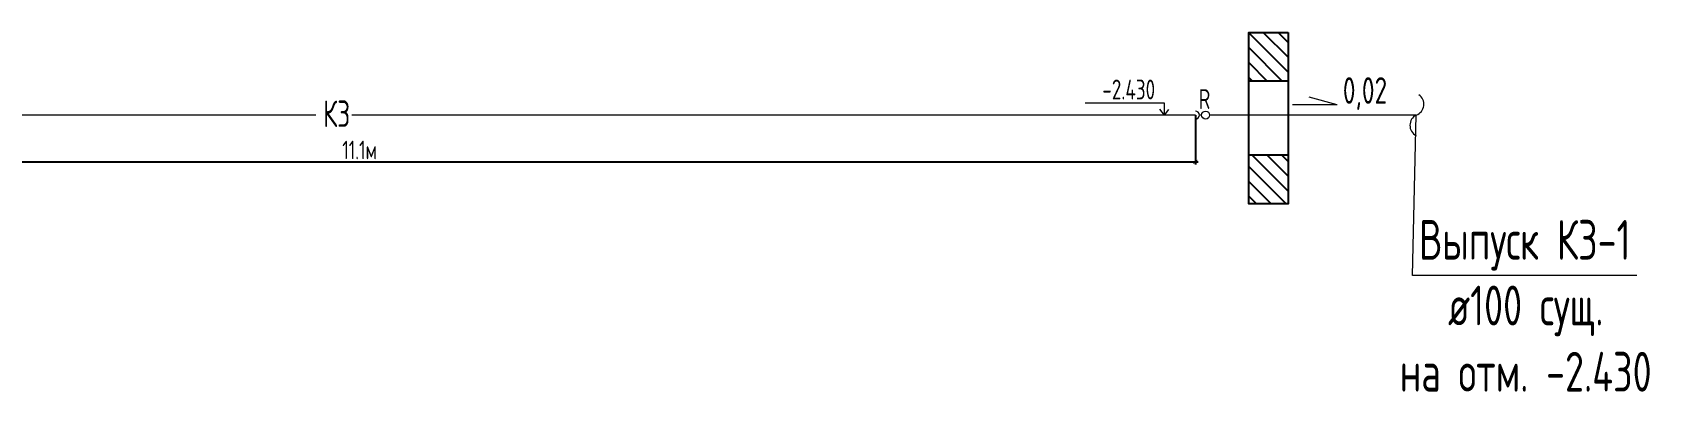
# Model space of a CAD drawing. Header units: millimetres. Extents: x -8689834 to 9419935, y -370377 to 166066.
# Drawn here: x -231584 to -219361, y -323858 to -321146 of the extents above; entities that cross this region are included whole.
import ezdxf

# ---------------------------------------------------------------- set-up
doc = ezdxf.new("R2010")
doc.units = ezdxf.units.MM
doc.header["$MEASUREMENT"] = 0
doc.layers.get('0').update_dxf_attribs({"color": 250, "lineweight": 9})
for name, color, linetype, lineweight in [('_ВК-Text К1', 7, 'Continuous', 30), ('_ВК-К3', 30, 'Continuous', 40), ('ВК_канализация', 32, 'Continuous', 30)]:
    doc.layers.add(name, color=color, linetype=linetype, lineweight=lineweight)
doc.styles.add('ISOCPEUR', font='isocpeur.ttf', dxfattribs={"width": 0.7})
doc.dimstyles.new('R_50', dxfattribs={"dimtxt": 140, "dimasz": 30, "dimexe": 20, "dimexo": 0, "dimgap": 20, "dimtad": 1, "dimdec": 0, "dimrnd": 5, "dimzin": 0, "dimdsep": 46, "dimtxsty": 'ISOCPEUR', "dimblk": 'ARCHTICK', "dimcen": 50, "dimdle": 20, "dimclrd": 256, "dimclre": 256, "dimclrt": 256, "dimadec": 0, "dimazin": 0, "dimtfac": 2, "dimtdec": 0, "dimtofl": 0, "dimtmove": 1, "dimatfit": 3, "dimfxl": 1, "dimtvp": 3, "dimtolj": 1, "dimtzin": 0, "dimarcsym": 0})

# ---------------------------------------------------------------- blocks, each defined once
blk = doc.blocks.new('ревизия К3')
at = {"layer": 'ВК_канализация', "color": 30, "lineweight": 13, "ltscale": 500, "true_color": 0xf26722, "elevation": 171}
blk.add_lwpolyline([(-242952, -118249), (-242969, -118249)], dxfattribs=at)
at = {"layer": 'ВК_канализация', "color": 30, "lineweight": 13, "ltscale": 500, "true_color": 0xf26722}
blk.add_circle((-242922, -118249, 171), 30, dxfattribs=at)
blk.add_arc((-242999, -118249, 171), 30, 270, 90, dxfattribs=at)
blk = doc.blocks.new('_ArchTick')
at = {"color": 0, "linetype": 'ByBlock', "const_width": 0.15}
blk.add_lwpolyline([(-0.5, -0.5), (0.5, 0.5)], dxfattribs=at)
blk = doc.blocks.new('*D2147')
at = {"lineweight": -2, "ltscale": 100, "transparency": 16777216}
for p, q in [((-235427, -321771), (-235427, -322144)), ((-222793, -321771), (-222793, -322144)), ((-235447, -322124), (-222773, -322124))]:
    blk.add_line(p, q, dxfattribs=at)
at = {"lineweight": -2, "ltscale": 100, "transparency": 16777216, "xscale": 30, "yscale": 30, "zscale": 30, "rotation": 180}
blk.add_blockref('_ArchTick', (-235427, -322124), dxfattribs=at)
at = {"lineweight": -2, "ltscale": 100, "transparency": 16777216, "xscale": 30, "yscale": 30, "zscale": 30}
blk.add_blockref('_ArchTick', (-222793, -322124), dxfattribs=at)
at = {"ltscale": 100, "transparency": 16777216, "insert": (-229110, -322034), "char_height": 140, "attachment_point": 5, "style": 'ISOCPEUR'}
blk.add_mtext('\\A1;11.1м', dxfattribs=at)

msp = doc.modelspace()

# ---------------------------------------------------------------- hatches: boundary and pattern name
at = {"layer": '_ВК-К3', "lineweight": 25}
h = msp.add_hatch(dxfattribs=at)
h.set_pattern_fill('ANSI31', scale=25, angle=270)
h.set_pattern_definition([(315, (-177677.345, -440061.88), (56.1266, 56.1266), [])])
h.paths.add_polyline_path([(-222093.1, -322441.4), (-222093.1, -322075.4), (-222390.7, -322075.4), (-222390.7, -322441.4)])
h.paths.add_polyline_path([(-222093.1, -321513.7), (-222093.1, -321146.3), (-222390.7, -321146.3), (-222390.7, -321513.7)])

# ---------------------------------------------------------------- linework, layer by layer
at = {"color": 7, "ltscale": 500}
for points in [[(-223027.4, -321770.5), (-223027.4, -321680), (-223626.3, -321680.2)], [(-223027.4, -321770.5), (-223062.1, -321725.5)], [(-223027.4, -321770.5), (-222995.3, -321727.9)]]:
    msp.add_lwpolyline(points, dxfattribs=at)
at = {"color": 18, "ltscale": 500, "true_color": 0x000000}
for centre, start, end in [((-221153.4, -321689.3), 289.49384, 56.56652), ((-221086.5, -321847.8), 116.27435, 243.34703)]:
    msp.add_arc(centre, 86.2, start, end, dxfattribs=at)
at = {"layer": '_ВК-Text К1', "color": 7, "lineweight": 13, "ltscale": 100}
for q in [(-222059.5, -321694), (-221935.2, -321636.2)]:
    msp.add_line((-221722, -321693.6), q, dxfattribs=at)
at = {"layer": '_ВК-К3', "color": 7, "lineweight": 25}
for p, q in [((-222093.1, -321515.4), (-222390.7, -321515.4)), ((-222093.1, -322074), (-222390.7, -322074))]:
    msp.add_line(p, q, dxfattribs=at)
msp.add_lwpolyline([(-222093.1, -321146.3), (-222093.1, -322441.4), (-222390.7, -322441.4), (-222390.7, -321146.3)], close=True, dxfattribs=at)
at = {"layer": 'ВК_канализация', "color": 30, "lineweight": 13, "ltscale": 500, "true_color": 0xf26722}
for points in [[(-230730, -321770.5), (-235291.9, -321770.5)], [(-229441.5, -321770.5), (-230730, -321770.5)], [(-222793.4, -321770.5), (-229168.8, -321770.5)], [(-221124.7, -321770.5), (-222686.6, -321770.5)]]:
    msp.add_lwpolyline(points, dxfattribs=at)
at = {"layer": 'ВК_канализация', "color": 18, "lineweight": 13, "ltscale": 500, "true_color": 0x000000}
msp.add_lwpolyline([(-219458.4, -322981.3), (-221151.8, -322981.3), (-221124.7, -321770.5)], dxfattribs=at)

# ---------------------------------------------------------------- block references
at = {"color": 18, "true_color": 0x000000}
msp.add_blockref('ревизия К3', (20205.2, -203521.7, -171.1), dxfattribs=at)

# ---------------------------------------------------------------- texts
at = {"layer": 'ВК_канализация', "color": 18, "ltscale": 100, "true_color": 0x000000, "insert": (-223497, -321577.7), "char_height": 150, "width": 7500, "attachment_point": 4, "rotation": 0.04194, "style": 'ISOCPEUR'}
msp.add_mtext('\\pxi-1,l1,t1,5;-2.430', dxfattribs=at)
at = {"layer": 'ВК_канализация', "color": 7, "ltscale": 100, "insert": (-222768.1, -321649.6), "char_height": 150, "width": 7500, "attachment_point": 4, "rotation": 0.04194, "style": 'ISOCPEUR'}
msp.add_mtext('\\pxi-1,l1,t1,5;R', dxfattribs=at)
at = {"layer": 'ВК_канализация', "color": 18, "ltscale": 100, "true_color": 0x000000, "width": 5891.51, "attachment_point": 4, "style": 'ISOCPEUR'}
for s, insert, char_height in [('0,02', (-221679.6, -321608.2), 200), ('К3', (-229386.7, -321760.2), 200), ('Выпуск К3-1', (-221103.6, -322753), 300)]:
    msp.add_mtext(s, dxfattribs=dict(at, insert=insert, char_height=char_height))
at = {"layer": 'ВК_канализация', "color": 18, "lineweight": 13, "ltscale": 100, "true_color": 0x000000, "insert": (-221350.1, -323457.9), "char_height": 300, "width": 2105.202, "attachment_point": 4, "style": 'ISOCPEUR'}
msp.add_mtext('\\pxi-1,l1,qc,t1,5;ø100 сущ.\\P\\pi0,l0,tz;на отм. -2.430', dxfattribs=at)

# ---------------------------------------------------------------- dimensions: what is measured, and where the dimension line sits
at = {"color": 18, "ltscale": 100, "true_color": 0x000000}
dim = msp.add_linear_dim(base=(-222793.4, -322123.6), p1=(-235427, -321770.5), p2=(-222793.4, -321770.5), text='11.1м', dimstyle='R_50', override={"dimpost": '\\X'}, dxfattribs=at)
dim.commit()
dim.dimension.update_dxf_attribs({"geometry": '*D2147', "text_midpoint": (-229110.2, -322033.6)})

doc.saveas('drawing.dxf')
